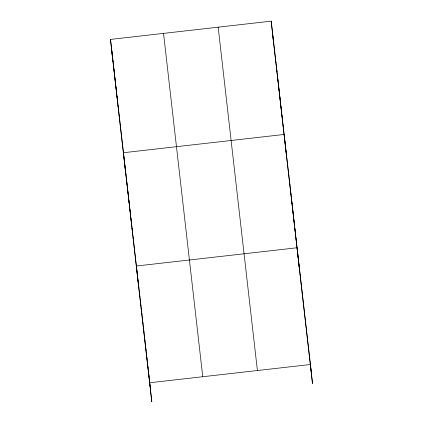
<?xml version="1.0" encoding="UTF-8"?>
<svg xmlns="http://www.w3.org/2000/svg" width="423" height="423" viewBox="0 0 423 423"><rect width="100%" height="100%" fill="white"/><g stroke="black" fill="none" stroke-linecap="round" stroke-linejoin="round"><path stroke-width="0.63" d="M112.566 58.501L110.493 39.413L271.201 21.15L311.37 373.118M272.719 35.083L287.735 166.762M287.82 167.27L294.493 225.935M294.651 227.072L312.507 383.587L310.434 364.499L149.721 382.757L151.799 401.85L111.429 48.032M218.168 27.178L257.401 370.522M163.527 33.385L202.76 376.734M110.493 39.413L150.096 386.22M309.409 355.516L309.784 358.979M307.357 337.559L307.733 341.023M308.383 346.537L308.758 350.001M305.306 319.598L305.681 323.061M306.331 328.576L306.707 332.039M304.28 310.619L304.655 314.083M302.228 292.658L302.604 296.121M303.254 301.636L303.629 305.099M300.171 274.696L300.552 278.16M301.197 283.68L301.578 287.143M298.12 256.74L298.495 260.203M299.146 265.718L299.526 269.181M299.172 266.85L297.094 247.756L136.386 266.019L138.458 285.113M294.937 228.875L295.312 232.338M296.015 238.318L296.391 241.782M292.779 209.993L293.155 213.456M293.858 219.431L294.234 222.895M291.701 200.55L292.076 204.013M289.544 181.663L289.919 185.126M290.622 191.106L290.998 194.569M287.386 162.781L287.762 166.244M288.465 172.224L288.84 175.688M286.308 153.338L286.683 156.801M285.662 148.388L284.15 134.456L123.437 152.719L125.515 171.807M285.731 149.033L286.223 153.544M281.993 115.569L282.368 119.032M283.072 125.012L283.447 128.476M280.914 106.131L281.29 109.594M278.757 87.244L279.132 90.707M279.836 96.687L280.211 100.151M276.6 68.362L276.975 71.825M277.678 77.8L278.054 81.264M275.521 58.919L275.896 62.382M273.364 40.032L273.739 43.495M274.442 49.475L274.818 52.938M271.201 21.15L272.999 37.663M273.068 38.308L273.279 40.243M147.669 364.8L148.045 368.264M148.695 373.779L149.07 377.242M145.618 346.839L145.993 350.302M146.644 355.817L147.019 359.28M143.566 328.877L143.942 332.341M144.592 337.861L144.967 341.324M141.515 310.921L141.89 314.384M142.54 319.899L142.916 323.362M140.489 301.937L140.864 305.406M138.437 283.981L138.813 287.444M139.463 292.959L139.839 296.423M135.307 256.581L135.683 260.045M133.15 237.694L133.525 241.158M134.228 247.138L134.604 250.601M130.993 218.813L131.368 222.276M132.071 228.251L132.447 231.714M129.909 209.369L130.289 212.832M127.751 190.482L128.132 193.946M128.83 199.926L129.211 203.389M125.594 171.601L125.969 175.064M126.673 181.044L127.053 184.507M124.515 162.157L124.891 165.62M122.358 143.275L122.733 146.739M120.201 124.388L120.576 127.852M121.279 133.832L121.655 137.295M119.122 114.95L119.498 118.414M116.965 96.063L117.34 99.527M118.043 105.507L118.419 108.97M114.807 77.182L115.183 80.645M115.886 86.62L116.262 90.083M113.729 67.738L114.104 71.201M111.572 48.857L111.947 52.32M112.65 58.295L113.026 61.758"/></g></svg>
